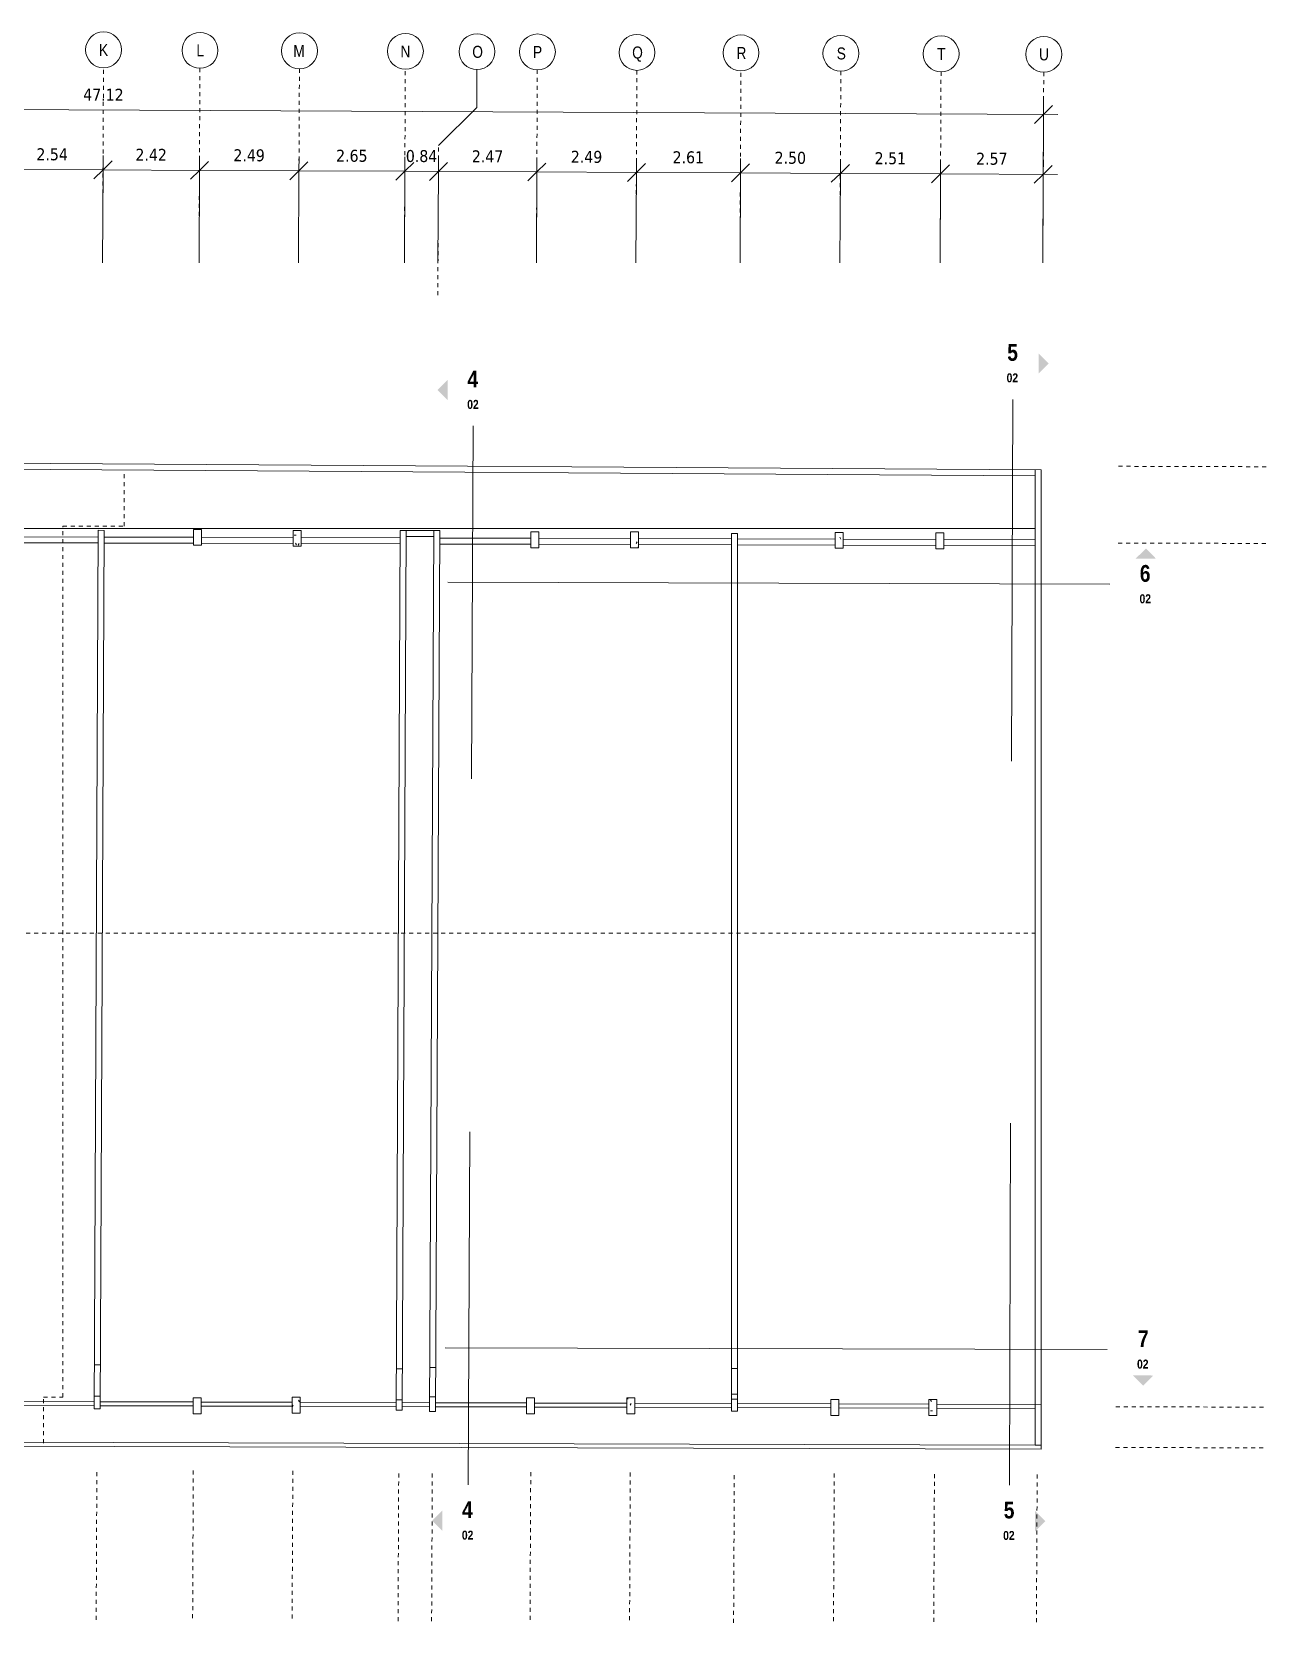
# Model space of a CAD drawing. Header units: metres. Extents: x -223 to 290, y -76 to 118.
# Drawn here: x -193.89 to -162.9, y 77.56 to 117.46 of the extents above; entities that cross this region are included whole.
import ezdxf

# ---------------------------------------------------------------- set-up
doc = ezdxf.new("R2010")
doc.units = ezdxf.units.M
doc.linetypes.add('Demolished', pattern=[0.0048, 0.0032, -0.0016])
doc.linetypes.add('Grid Line', pattern=[0.022225, 0.0127, -0.003175, 0.003175, -0.003175])
for name, color, linetype, lineweight in [('A-ANNO-DIMS', 7, 'Continuous', 9), ('A-ANNO-DIMS-150', 7, 'Continuous', 9), ('A-DETL-DEMO', 7, 'Demolished', 9), ('A-FLOR', 7, 'Continuous', 9), ('A-WALL', 7, 'Continuous', 9), ('G-ANNO-SYMB', 7, 'Continuous', 9), ('S-COLS', 7, 'Continuous', 9), ('S-GRID', 7, 'Continuous', 9), ('S-GRID-IDEN', 7, 'Continuous', 9)]:
    doc.layers.add(name, color=color, linetype=linetype, lineweight=lineweight)
doc.styles.add('Saira Condensed', font='SairaCondensed-Regular.ttf', dxfattribs={"height": 0.3})
doc.styles.add('Saira Condensed_B', font='', dxfattribs={"height": 0.225})
doc.styles.add('Saira Condensed_B_1', font='', dxfattribs={"height": 0.42})
doc.styles.add('Tahoma', font='tahoma.ttf', dxfattribs={"height": 0.3})
doc.styles.get('Saira Condensed_B').set_extended_font_data('Saira Condensed', bold=True)
doc.styles.get('Saira Condensed_B_1').set_extended_font_data('Saira Condensed', bold=True)
doc.dimstyles.new('R_Tahoma_2_0', dxfattribs={"dimscale": 0.3048, "dimtxt": 0.313206, "dimasz": 1.476378, "dimexe": 1.181102, "dimexo": 0.738189, "dimgap": 0.492126, "dimtad": 1, "dimrnd": 0.01, "dimzin": 0, "dimdsep": 46, "dimtxsty": 'Tahoma', "dimblk1": 'OBLIQUE', "dimblk2": 'OBLIQUE', "dimsah": 1, "dimcen": 0.09, "dimdle": 1.181102, "dimazin": 2, "dimtfac": 1, "dimtdec": 4, "dimtix": 1, "dimtmove": 0, "dimatfit": 3, "dimfxl": 1, "dimtvp": 1, "dimtolj": 1, "dimtzin": 0, "dimarcsym": 2})
pattern_1 = [(0, (0, 0), (1.219, 0.3048), [0.05029, -0.86411, 0.05029, -0.86411, -4.877]), (0, (0, 0), (1.219, 0.3048), [-1.829, 0.05029, -1.779, 0.05029, -0.86411, -2.134]), (0, (0, 0), (1.219, 0.3048), [-4.572, 0.05029, -0.55931, 0.05029, -1.474]), (120, (0.4572, 0.1524), (-0.87346454, 0.90328497), [0.05029, -0.86411, 0.05029, -0.86411, -4.877]), (120, (0.4572, 0.1524), (-0.87346454, 0.90328497), [-1.829, 0.05029, -1.779, 0.05029, -0.86411, -2.134]), (120, (0.4572, 0.1524), (-0.87346454, 0.90328497), [-4.572, 0.05029, -0.55931, 0.05029, -1.474]), (240, (0.6096, 0.762), (-0.34553546, -1.20808497), [0.05029, -0.86411, 0.05029, -0.86411, -4.877]), (240, (0.6096, 0.762), (-0.34553546, -1.20808497), [-1.829, 0.05029, -1.779, 0.05029, -0.86411, -2.134]), (240, (0.6096, 0.762), (-0.34553546, -1.20808497), [-4.572, 0.05029, -0.55931, 0.05029, -1.474])]

# ---------------------------------------------------------------- blocks, each defined once
blk = doc.blocks.new('Grid - 3mm-1144979-Nivel Top-Piscinas')
at = {"layer": 'S-GRID-IDEN', "color": 253, "true_color": 0xaaaaaa}
blk.add_circle((0, 0), 0.003, dxfattribs=at)
blk = doc.blocks.new('Section - Símbolo_Detalle_Plano-1146154-Nivel Top-Piscinas')
at = {"layer": 'G-ANNO-SYMB', "true_color": 0x808080}
blk.add_hatch(color=8, dxfattribs=at).paths.add_polyline_path([(-0.0043, 0.0043), (-0.0077, 0.0043), (-0.006, 0.006)])
blk = doc.blocks.new('DIMBLOCK10-Nivel Top-Piscinas')
at = {"layer": 'A-ANNO-DIMS-150'}
for p, q in [((-194.648, 114.016), (-194.647, 114.376)), ((-192.103, 114.004), (-192.102, 114.364)), ((-194.648, 114.016), (-194.659, 111.679)), ((-194.648, 114.016), (-192.103, 114.004)), ((-192.103, 114.004), (-192.114, 111.679))]:
    blk.add_line(p, q, dxfattribs=at)
at = {"layer": 'A-ANNO-DIMS-150', "lineweight": 35}
for p, q in [((-194.648, 114.016), (-194.422, 114.24)), ((-192.103, 114.004), (-191.877, 114.228)), ((-194.648, 114.016), (-194.874, 113.792)), ((-192.103, 114.004), (-192.329, 113.78))]:
    blk.add_line(p, q, dxfattribs=at)
at = {"layer": 'A-ANNO-DIMS-150', "color": 0, "insert": (-193.771, 114.547), "char_height": 0.3, "width": 0.95453, "attachment_point": 1, "rotation": 359.7305, "line_spacing_factor": 0.994306, "style": 'Tahoma'}
blk.add_mtext('2.54', dxfattribs=at)
blk = doc.blocks.new('_Oblique')
at = {"color": 0, "linetype": 'ByBlock', "lineweight": -2}
blk.add_line((-0.5, -0.5), (0.5, 0.5), dxfattribs=at)
blk = doc.blocks.new('DIMBLOCK11-Nivel Top-Piscinas')
at = {"layer": 'A-ANNO-DIMS-150'}
for p, q in [((-192.103, 114.004), (-192.102, 114.364)), ((-189.686, 113.993), (-189.685, 114.353)), ((-192.103, 114.004), (-192.114, 111.679)), ((-192.103, 114.004), (-189.686, 113.993)), ((-189.686, 113.993), (-189.697, 111.679))]:
    blk.add_line(p, q, dxfattribs=at)
at = {"layer": 'A-ANNO-DIMS-150', "lineweight": 35}
for p, q in [((-192.103, 114.004), (-191.877, 114.228)), ((-189.686, 113.993), (-189.46, 114.217)), ((-192.103, 114.004), (-192.329, 113.78)), ((-189.686, 113.993), (-189.913, 113.769))]:
    blk.add_line(p, q, dxfattribs=at)
at = {"layer": 'A-ANNO-DIMS-150', "color": 0, "insert": (-191.29, 114.535), "char_height": 0.3, "width": 0.95453, "attachment_point": 1, "rotation": 359.7305, "line_spacing_factor": 0.994306, "style": 'Tahoma'}
blk.add_mtext('2.42', dxfattribs=at)
blk = doc.blocks.new('DIMBLOCK12-Nivel Top-Piscinas')
at = {"layer": 'A-ANNO-DIMS-150'}
for p, q in [((-189.686, 113.993), (-189.685, 114.353)), ((-187.193, 113.981), (-187.191, 114.341)), ((-189.686, 113.993), (-189.697, 111.679)), ((-189.686, 113.993), (-187.193, 113.981)), ((-187.193, 113.981), (-187.204, 111.679))]:
    blk.add_line(p, q, dxfattribs=at)
at = {"layer": 'A-ANNO-DIMS-150', "lineweight": 35}
for p, q in [((-189.686, 113.993), (-189.46, 114.217)), ((-187.193, 113.981), (-186.967, 114.205)), ((-189.686, 113.993), (-189.913, 113.769)), ((-187.193, 113.981), (-187.419, 113.757))]:
    blk.add_line(p, q, dxfattribs=at)
at = {"layer": 'A-ANNO-DIMS-150', "color": 0, "insert": (-188.835, 114.523), "char_height": 0.3, "width": 0.95453, "attachment_point": 1, "rotation": 359.7305, "line_spacing_factor": 0.994306, "style": 'Tahoma'}
blk.add_mtext('2.49', dxfattribs=at)
blk = doc.blocks.new('DIMBLOCK13-Nivel Top-Piscinas')
at = {"layer": 'A-ANNO-DIMS-150'}
for p, q in [((-187.193, 113.981), (-187.191, 114.341)), ((-184.539, 113.969), (-184.538, 114.329)), ((-187.193, 113.981), (-187.204, 111.679)), ((-187.193, 113.981), (-184.539, 113.969)), ((-184.539, 113.969), (-184.55, 111.679))]:
    blk.add_line(p, q, dxfattribs=at)
at = {"layer": 'A-ANNO-DIMS-150', "lineweight": 35}
for p, q in [((-187.193, 113.981), (-186.967, 114.205)), ((-184.539, 113.969), (-184.313, 114.193)), ((-187.193, 113.981), (-187.419, 113.757)), ((-184.539, 113.969), (-184.765, 113.745))]:
    blk.add_line(p, q, dxfattribs=at)
at = {"layer": 'A-ANNO-DIMS-150', "color": 0, "insert": (-186.261, 114.511), "char_height": 0.3, "width": 0.95453, "attachment_point": 1, "rotation": 359.7305, "line_spacing_factor": 0.994306, "style": 'Tahoma'}
blk.add_mtext('2.65', dxfattribs=at)
blk = doc.blocks.new('DIMBLOCK14-Nivel Top-Piscinas')
at = {"layer": 'A-ANNO-DIMS-150'}
for p, q in [((-184.539, 113.969), (-184.538, 114.329)), ((-183.697, 113.965), (-183.695, 114.325)), ((-184.539, 113.969), (-184.55, 111.679)), ((-184.539, 113.969), (-183.697, 113.965)), ((-183.697, 113.965), (-183.708, 111.679))]:
    blk.add_line(p, q, dxfattribs=at)
at = {"layer": 'A-ANNO-DIMS-150', "lineweight": 35}
for p, q in [((-184.539, 113.969), (-184.313, 114.193)), ((-183.697, 113.965), (-183.471, 114.189)), ((-184.539, 113.969), (-184.765, 113.745)), ((-183.697, 113.965), (-183.923, 113.741))]:
    blk.add_line(p, q, dxfattribs=at)
at = {"layer": 'A-ANNO-DIMS-150', "color": 0, "insert": (-184.513, 114.503), "char_height": 0.3, "width": 0.95453, "attachment_point": 1, "rotation": 359.7305, "line_spacing_factor": 0.994306, "style": 'Tahoma'}
blk.add_mtext('0.84', dxfattribs=at)
blk = doc.blocks.new('DIMBLOCK15-Nivel Top-Piscinas')
at = {"layer": 'A-ANNO-DIMS-150'}
for p, q in [((-183.697, 113.965), (-183.695, 114.325)), ((-181.231, 113.953), (-181.229, 114.313)), ((-183.697, 113.965), (-183.708, 111.679)), ((-183.697, 113.965), (-181.231, 113.953)), ((-181.231, 113.953), (-181.242, 111.679))]:
    blk.add_line(p, q, dxfattribs=at)
at = {"layer": 'A-ANNO-DIMS-150', "lineweight": 35}
for p, q in [((-183.697, 113.965), (-183.471, 114.189)), ((-181.231, 113.953), (-181.005, 114.177)), ((-183.697, 113.965), (-183.923, 113.741)), ((-181.231, 113.953), (-181.457, 113.729))]:
    blk.add_line(p, q, dxfattribs=at)
at = {"layer": 'A-ANNO-DIMS-150', "color": 0, "insert": (-182.859, 114.495), "char_height": 0.3, "width": 0.95453, "attachment_point": 1, "rotation": 359.7305, "line_spacing_factor": 0.994306, "style": 'Tahoma'}
blk.add_mtext('2.47', dxfattribs=at)
blk = doc.blocks.new('DIMBLOCK16-Nivel Top-Piscinas')
at = {"layer": 'A-ANNO-DIMS-150'}
for p, q in [((-181.231, 113.953), (-181.229, 114.313)), ((-178.736, 113.941), (-178.734, 114.301)), ((-181.231, 113.953), (-181.242, 111.679)), ((-181.231, 113.953), (-178.736, 113.941)), ((-178.736, 113.941), (-178.747, 111.679))]:
    blk.add_line(p, q, dxfattribs=at)
at = {"layer": 'A-ANNO-DIMS-150', "lineweight": 35}
for p, q in [((-181.231, 113.953), (-181.005, 114.177)), ((-178.736, 113.941), (-178.51, 114.165)), ((-181.231, 113.953), (-181.457, 113.729)), ((-178.736, 113.941), (-178.962, 113.717))]:
    blk.add_line(p, q, dxfattribs=at)
at = {"layer": 'A-ANNO-DIMS-150', "color": 0, "insert": (-180.379, 114.484), "char_height": 0.3, "width": 0.95453, "attachment_point": 1, "rotation": 359.7305, "line_spacing_factor": 0.994306, "style": 'Tahoma'}
blk.add_mtext('2.49', dxfattribs=at)
blk = doc.blocks.new('DIMBLOCK17-Nivel Top-Piscinas')
at = {"layer": 'A-ANNO-DIMS-150'}
for p, q in [((-178.736, 113.941), (-178.734, 114.301)), ((-176.129, 113.929), (-176.127, 114.289)), ((-178.736, 113.941), (-178.747, 111.679)), ((-178.736, 113.941), (-176.129, 113.929)), ((-176.129, 113.929), (-176.139, 111.679))]:
    blk.add_line(p, q, dxfattribs=at)
at = {"layer": 'A-ANNO-DIMS-150', "lineweight": 35}
for p, q in [((-178.736, 113.941), (-178.51, 114.165)), ((-176.129, 113.929), (-175.903, 114.153)), ((-178.736, 113.941), (-178.962, 113.717)), ((-176.129, 113.929), (-176.355, 113.705))]:
    blk.add_line(p, q, dxfattribs=at)
at = {"layer": 'A-ANNO-DIMS-150', "color": 0, "insert": (-177.828, 114.472), "char_height": 0.3, "width": 0.95453, "attachment_point": 1, "rotation": 359.7305, "line_spacing_factor": 0.994306, "style": 'Tahoma'}
blk.add_mtext('2.61', dxfattribs=at)
blk = doc.blocks.new('DIMBLOCK18-Nivel Top-Piscinas')
at = {"layer": 'A-ANNO-DIMS-150'}
for p, q in [((-176.129, 113.929), (-176.127, 114.289)), ((-173.625, 113.917), (-173.624, 114.277)), ((-176.129, 113.929), (-176.139, 111.679)), ((-176.129, 113.929), (-173.625, 113.917)), ((-173.625, 113.917), (-173.636, 111.679))]:
    blk.add_line(p, q, dxfattribs=at)
at = {"layer": 'A-ANNO-DIMS-150', "lineweight": 35}
for p, q in [((-176.129, 113.929), (-175.903, 114.153)), ((-173.625, 113.917), (-173.399, 114.141)), ((-176.129, 113.929), (-176.355, 113.705)), ((-173.625, 113.917), (-173.851, 113.693))]:
    blk.add_line(p, q, dxfattribs=at)
at = {"layer": 'A-ANNO-DIMS-150', "color": 0, "insert": (-175.272, 114.46), "char_height": 0.3, "width": 0.95453, "attachment_point": 1, "rotation": 359.7305, "line_spacing_factor": 0.994306, "style": 'Tahoma'}
blk.add_mtext('2.50', dxfattribs=at)
blk = doc.blocks.new('DIMBLOCK19-Nivel Top-Piscinas')
at = {"layer": 'A-ANNO-DIMS-150'}
for p, q in [((-173.625, 113.917), (-173.624, 114.277)), ((-171.114, 113.906), (-171.112, 114.266)), ((-173.625, 113.917), (-173.636, 111.679)), ((-173.625, 113.917), (-171.114, 113.906)), ((-171.114, 113.906), (-171.124, 111.679))]:
    blk.add_line(p, q, dxfattribs=at)
at = {"layer": 'A-ANNO-DIMS-150', "lineweight": 35}
for p, q in [((-173.625, 113.917), (-173.399, 114.141)), ((-171.114, 113.906), (-170.888, 114.13)), ((-173.625, 113.917), (-173.851, 113.693)), ((-171.114, 113.906), (-171.34, 113.682))]:
    blk.add_line(p, q, dxfattribs=at)
at = {"layer": 'A-ANNO-DIMS-150', "color": 0, "insert": (-172.765, 114.448), "char_height": 0.3, "width": 0.95453, "attachment_point": 1, "rotation": 359.7305, "line_spacing_factor": 0.994306, "style": 'Tahoma'}
blk.add_mtext('2.51', dxfattribs=at)
blk = doc.blocks.new('DIMBLOCK20-Nivel Top-Piscinas')
at = {"layer": 'A-ANNO-DIMS-150'}
for p, q in [((-171.114, 113.906), (-171.112, 114.266)), ((-168.54, 113.893), (-168.538, 114.253)), ((-171.114, 113.906), (-171.124, 111.679)), ((-171.114, 113.906), (-168.18, 113.892)), ((-168.54, 113.893), (-168.55, 111.679))]:
    blk.add_line(p, q, dxfattribs=at)
at = {"layer": 'A-ANNO-DIMS-150', "lineweight": 35}
for p, q in [((-171.114, 113.906), (-170.888, 114.13)), ((-168.54, 113.893), (-168.314, 114.117)), ((-171.114, 113.906), (-171.34, 113.682)), ((-168.54, 113.893), (-168.766, 113.67))]:
    blk.add_line(p, q, dxfattribs=at)
at = {"layer": 'A-ANNO-DIMS-150', "color": 0, "insert": (-170.222, 114.436), "char_height": 0.3, "width": 0.95453, "attachment_point": 1, "rotation": 359.7305, "line_spacing_factor": 0.994306, "style": 'Tahoma'}
blk.add_mtext('2.57', dxfattribs=at)
blk = doc.blocks.new('DIMBLOCK24-Nivel Top-Piscinas')
at = {"layer": 'A-ANNO-DIMS-150'}
for p, q in [((-215.649, 115.615), (-215.647, 115.975)), ((-168.533, 115.393), (-168.531, 115.753)), ((-216.009, 115.617), (-168.173, 115.392)), ((-215.649, 115.615), (-215.66, 113.09)), ((-168.533, 115.393), (-168.55, 111.679))]:
    blk.add_line(p, q, dxfattribs=at)
at = {"layer": 'A-ANNO-DIMS-150', "lineweight": 35}
for p, q in [((-215.649, 115.615), (-215.422, 115.839)), ((-215.649, 115.615), (-215.875, 115.391)), ((-168.533, 115.393), (-168.759, 115.17)), ((-168.533, 115.393), (-168.307, 115.617))]:
    blk.add_line(p, q, dxfattribs=at)
at = {"layer": 'A-ANNO-DIMS-150', "color": 0, "insert": (-192.598, 116.041), "char_height": 0.3, "width": 1.223, "attachment_point": 1, "rotation": 359.7305, "line_spacing_factor": 0.994306, "style": 'Tahoma'}
blk.add_mtext('47.12', dxfattribs=at)

msp = doc.modelspace()

# ---------------------------------------------------------------- hatches: boundary and pattern name
at = {"layer": 'S-COLS'}
h = msp.add_hatch(dxfattribs=at)
h.set_pattern_fill('FP_2', color=256, style=0, pattern_type=2)
h.set_pattern_definition(pattern_1)
h.paths.add_polyline_path([(-187.14, 104.572), (-187.14, 104.972), (-187.34, 104.972), (-187.34, 104.572)])
h = msp.add_hatch(dxfattribs=at)
h.set_pattern_fill('FP_2', color=256, style=0, pattern_type=2)
h.set_pattern_definition(pattern_1)
h.paths.add_polyline_path([(-178.683, 104.534), (-178.683, 104.934), (-178.883, 104.934), (-178.883, 104.534)])
h = msp.add_hatch(dxfattribs=at)
h.set_pattern_fill('FP_3', color=256, style=0, pattern_type=2)
h.set_pattern_definition(pattern_1)
h.paths.add_polyline_path([(-173.556, 104.522), (-173.556, 104.922), (-173.756, 104.922), (-173.756, 104.522)])
h = msp.add_hatch(dxfattribs=at)
h.set_pattern_fill('FP_2', color=256, style=0, pattern_type=2)
h.set_pattern_definition(pattern_1)
h.paths.add_polyline_path([(-187.16, 82.848), (-187.16, 83.248), (-187.36, 83.248), (-187.36, 82.848)])
h = msp.add_hatch(dxfattribs=at)
h.set_pattern_fill('FP_3', color=256, style=0, pattern_type=2)
h.set_pattern_definition(pattern_1)
h.paths.add_polyline_path([(-178.779, 82.834), (-178.779, 83.234), (-178.979, 83.234), (-178.979, 82.834)])
h = msp.add_hatch(dxfattribs=at)
h.set_pattern_fill('FP_4', color=256, style=0, pattern_type=2)
h.set_pattern_definition(pattern_1)
h.paths.add_polyline_path([(-171.205, 82.795), (-171.205, 83.195), (-171.405, 83.195), (-171.405, 82.795)])

# ---------------------------------------------------------------- linework, layer by layer
at = {"layer": 'A-DETL-DEMO'}
for p, q in [((-191.57, 105.077), (-191.57, 106.44)), ((-193.108, 83.254), (-193.108, 105.077)), ((-193.108, 105.077), (-191.57, 105.077)), ((-215.629, 94.875), (-168.741, 94.875)), ((-193.591, 82.099), (-193.591, 83.254)), ((-193.591, 83.254), (-193.108, 83.254))]:
    msp.add_line(p, q, dxfattribs=at)
at = {"layer": 'A-FLOR'}
msp.add_line((-168.741, 105.018), (-205.443, 105.018), dxfattribs=at)
at = {"layer": 'A-WALL'}
for p, q in [((-168.741, 106.34), (-212.33, 106.622)), ((-212.275, 106.771), (-168.591, 106.489)), ((-168.741, 82.047), (-168.741, 106.49)), ((-168.591, 106.489), (-168.591, 81.947)), ((-192.324, 82.957), (-192.221, 104.973)), ((-192.221, 104.973), (-192.071, 104.972)), ((-192.071, 104.972), (-192.174, 82.957)), ((-184.76, 82.927), (-184.657, 104.967)), ((-184.657, 104.967), (-183.664, 104.964)), ((-184.507, 104.966), (-184.61, 82.926)), ((-183.918, 82.889), (-183.814, 104.964)), ((-183.664, 104.964), (-183.768, 82.888)), ((-194.596, 104.812), (-192.222, 104.805)), ((-192.222, 104.655), (-194.596, 104.662)), ((-192.072, 104.804), (-189.834, 104.797)), ((-189.834, 104.647), (-192.072, 104.654)), ((-189.634, 104.797), (-187.34, 104.79)), ((-187.34, 104.64), (-189.634, 104.647)), ((-187.14, 104.789), (-184.657, 104.782)), ((-184.658, 104.632), (-187.14, 104.639)), ((-183.815, 104.814), (-184.507, 104.816)), ((-181.378, 104.622), (-183.666, 104.629)), ((-183.665, 104.779), (-181.378, 104.772)), ((-181.178, 104.772), (-178.883, 104.765)), ((-178.883, 104.615), (-181.178, 104.622)), ((-178.683, 104.764), (-176.354, 104.757)), ((-176.354, 104.607), (-178.683, 104.614)), ((-176.354, 82.899), (-176.354, 104.892)), ((-176.354, 104.892), (-176.204, 104.892)), ((-176.204, 104.892), (-176.204, 82.899)), ((-176.204, 104.757), (-173.756, 104.75)), ((-173.756, 104.6), (-176.204, 104.607)), ((-173.556, 104.749), (-171.233, 104.742)), ((-171.233, 104.592), (-173.556, 104.599)), ((-171.033, 104.742), (-168.741, 104.735)), ((-168.741, 104.585), (-171.033, 104.592)), ((-192.319, 84.065), (-192.169, 84.064)), ((-184.755, 83.961), (-184.605, 83.96)), ((-183.913, 83.992), (-183.763, 83.991)), ((-176.354, 83.966), (-176.204, 83.966)), ((-194.749, 83.144), (-192.324, 83.137)), ((-192.324, 83.037), (-194.749, 83.044)), ((-192.323, 83.272), (-192.173, 83.272)), ((-192.174, 83.137), (-189.845, 83.13)), ((-189.845, 83.03), (-192.174, 83.037)), ((-189.645, 83.129), (-187.36, 83.122)), ((-187.36, 83.022), (-189.645, 83.029)), ((-187.16, 83.122), (-184.759, 83.115)), ((-184.76, 83.015), (-187.16, 83.022)), ((-184.759, 83.184), (-184.609, 83.183)), ((-183.918, 83.012), (-184.61, 83.014)), ((-184.609, 83.114), (-183.917, 83.112)), ((-183.916, 83.262), (-183.766, 83.261)), ((-181.491, 83.005), (-183.768, 83.012)), ((-183.767, 83.112), (-181.491, 83.105)), ((-181.291, 83.104), (-178.979, 83.097)), ((-178.979, 82.997), (-181.291, 83.004)), ((-178.779, 83.097), (-176.354, 83.09)), ((-176.354, 82.99), (-178.779, 82.997)), ((-176.354, 83.33), (-176.204, 83.33)), ((-176.354, 83.201), (-176.204, 83.201)), ((-176.204, 83.089), (-173.863, 83.082)), ((-173.663, 83.082), (-171.405, 83.075)), ((-171.205, 83.074), (-168.591, 83.067)), ((-192.174, 82.957), (-192.324, 82.957)), ((-184.76, 82.927), (-184.61, 82.926)), ((-183.918, 82.889), (-183.768, 82.888)), ((-176.354, 82.899), (-176.204, 82.899)), ((-173.863, 82.982), (-176.204, 82.989)), ((-171.405, 82.975), (-173.663, 82.982)), ((-168.741, 82.967), (-171.205, 82.974)), ((-168.591, 81.947), (-215.911, 82.087)), ((-215.711, 82.187), (-168.741, 82.047)), ((-168.591, 82.049), (-168.741, 82.049))]:
    msp.add_line(p, q, dxfattribs=at)
at = {"layer": 'G-ANNO-SYMB', "lineweight": 18}
for p, q in [((-169.332, 99.185), (-169.305, 108.254)), ((-182.866, 98.743), (-182.824, 107.587)), ((-183.462, 103.67), (-166.871, 103.62)), ((-182.949, 81.054), (-182.907, 89.898)), ((-169.386, 81.046), (-169.359, 90.115)), ((-183.526, 84.491), (-166.935, 84.442))]:
    msp.add_line(p, q, dxfattribs=at)
at = {"layer": 'S-COLS'}
for p, q in [((-189.834, 104.997), (-189.634, 104.997)), ((-189.834, 104.597), (-189.834, 104.997)), ((-189.634, 104.997), (-189.634, 104.597)), ((-187.34, 104.972), (-187.14, 104.972)), ((-187.34, 104.572), (-187.34, 104.972)), ((-187.14, 104.972), (-187.14, 104.572)), ((-189.634, 104.597), (-189.834, 104.597)), ((-187.14, 104.572), (-187.34, 104.572)), ((-181.378, 104.934), (-181.178, 104.934)), ((-181.378, 104.534), (-181.378, 104.934)), ((-181.178, 104.934), (-181.178, 104.534)), ((-178.883, 104.934), (-178.683, 104.934)), ((-178.883, 104.534), (-178.883, 104.934)), ((-178.683, 104.934), (-178.683, 104.534)), ((-173.756, 104.922), (-173.556, 104.922)), ((-173.756, 104.522), (-173.756, 104.922)), ((-173.556, 104.922), (-173.556, 104.522)), ((-171.233, 104.906), (-171.033, 104.906)), ((-171.233, 104.506), (-171.233, 104.906)), ((-171.033, 104.906), (-171.033, 104.506)), ((-181.178, 104.534), (-181.378, 104.534)), ((-178.683, 104.534), (-178.883, 104.534)), ((-173.556, 104.522), (-173.756, 104.522)), ((-171.033, 104.506), (-171.233, 104.506)), ((-189.845, 83.231), (-189.645, 83.231)), ((-189.845, 82.831), (-189.845, 83.231)), ((-189.645, 83.231), (-189.645, 82.831)), ((-187.36, 83.248), (-187.16, 83.248)), ((-187.36, 82.848), (-187.36, 83.248)), ((-187.16, 83.248), (-187.16, 82.848)), ((-181.491, 83.234), (-181.291, 83.234)), ((-181.491, 82.834), (-181.491, 83.234)), ((-181.291, 83.234), (-181.291, 82.834)), ((-178.979, 83.234), (-178.779, 83.234)), ((-178.979, 82.834), (-178.979, 83.234)), ((-178.779, 83.234), (-178.779, 82.834)), ((-173.863, 83.195), (-173.663, 83.195)), ((-173.863, 82.795), (-173.863, 83.195)), ((-173.663, 83.195), (-173.663, 82.795)), ((-171.405, 83.195), (-171.205, 83.195)), ((-171.405, 82.795), (-171.405, 83.195)), ((-171.205, 83.195), (-171.205, 82.795)), ((-189.645, 82.831), (-189.845, 82.831)), ((-187.16, 82.848), (-187.36, 82.848)), ((-181.291, 82.834), (-181.491, 82.834)), ((-178.779, 82.834), (-178.979, 82.834)), ((-173.663, 82.795), (-173.863, 82.795)), ((-171.205, 82.795), (-171.405, 82.795))]:
    msp.add_line(p, q, dxfattribs=at)
at = {"layer": 'S-GRID', "color": 254, "linetype": 'Grid Line', "true_color": 0xd4d4d4}
for p, q in [((-192.109, 112.812), (-192.091, 116.562)), ((-189.674, 116.55), (-189.692, 112.8)), ((-187.181, 116.538), (-187.198, 112.789)), ((-184.545, 112.776), (-184.527, 116.526)), ((-181.219, 116.51), (-181.237, 112.76)), ((-178.724, 116.499), (-178.742, 112.749)), ((-176.135, 112.736), (-176.117, 116.486)), ((-173.613, 116.475), (-173.631, 112.725)), ((-171.102, 116.463), (-171.119, 112.713)), ((-168.528, 116.451), (-168.545, 112.701)), ((-183.712, 110.867), (-183.694, 114.617)), ((-166.654, 106.577), (-162.904, 106.566)), ((-166.66, 104.654), (-162.91, 104.643)), ((-166.724, 83.011), (-162.974, 83)), ((-166.727, 81.991), (-162.977, 81.98)), ((-192.274, 77.674), (-192.257, 81.424)), ((-189.84, 81.412), (-189.857, 77.662)), ((-187.346, 81.401), (-187.364, 77.651)), ((-184.71, 77.638), (-184.692, 81.388)), ((-183.868, 77.634), (-183.85, 81.384)), ((-181.384, 81.372), (-181.402, 77.623)), ((-178.889, 81.361), (-178.907, 77.611)), ((-176.3, 77.599), (-176.282, 81.348)), ((-173.779, 81.337), (-173.796, 77.587)), ((-171.267, 81.325), (-171.285, 77.575)), ((-168.693, 81.313), (-168.711, 77.563))]:
    msp.add_line(p, q, dxfattribs=at)
at = {"layer": 'S-GRID', "color": 254, "true_color": 0xd4d4d4}
for p, q in [((-182.737, 115.565), (-182.732, 116.518)), ((-183.694, 114.617), (-182.737, 115.565))]:
    msp.add_line(p, q, dxfattribs=at)

# ---------------------------------------------------------------- block references
at = {"layer": 'G-ANNO-SYMB', "color": 8, "lineweight": 18, "true_color": 0x808080, "xscale": 149.9999999999999, "yscale": 149.9999999999999, "zscale": 149.9999999999999}
for p, rotation in [((-169.305, 108.254), 269.8298910578904), ((-166.935, 84.442), 179.8298910578904), ((-182.949, 81.054), 89.73050173144448)]:
    msp.add_blockref('Section - Símbolo_Detalle_Plano-1146154-Nivel Top-Piscinas', p, dxfattribs=dict(at, rotation=rotation))
at = {"layer": 'G-ANNO-SYMB', "color": 8, "lineweight": 18, "true_color": 0x808080, "extrusion": (0, 0, -1), "xscale": 149.9999999999999, "yscale": 149.9999999999999, "zscale": 149.9999999999999}
for p, rotation in [((182.824, 107.587), 270.2694982685557), ((166.871, 103.62), 0.1701089421095821), ((169.386, 81.046), 90.17010894210947)]:
    msp.add_blockref('Section - Símbolo_Detalle_Plano-1146154-Nivel Top-Piscinas', p, dxfattribs=dict(at, rotation=rotation))
at = {"layer": 'S-GRID-IDEN', "color": 253, "true_color": 0xaaaaaa, "xscale": 149.9999999999999, "yscale": 149.9999999999999, "zscale": 149.9999999999999}
for p, rotation in [((-192.089, 117.012), 359.7305017314429), ((-189.672, 117), 179.7305017314456), ((-187.179, 116.988), 179.7305017314456), ((-184.525, 116.976), 359.7305017314429), ((-182.73, 116.968), 359.7305017314429), ((-181.217, 116.96), 179.7305017314456), ((-178.722, 116.949), 179.7305017314456), ((-176.115, 116.936), 359.7305017314429), ((-173.611, 116.925), 179.7305017314456), ((-171.1, 116.913), 179.7305017314456), ((-168.526, 116.901), 179.7305017314456)]:
    msp.add_blockref('Grid - 3mm-1144979-Nivel Top-Piscinas', p, dxfattribs=dict(at, rotation=rotation))

# ---------------------------------------------------------------- texts
at = {"layer": 'G-ANNO-SYMB', "char_height": 0.42, "attachment_point": 1, "style": 'Saira Condensed_B_1'}
for s, insert, width in [('\\fSaira Condensed|b1|i0|c0|p2|;5', (-169.443, 109.64), 0.33671), ('\\fSaira Condensed|b1|i0|c0|p2|;4', (-182.97, 108.972), 0.36076), ('\\fSaira Condensed|b1|i0|c0|p2|;6', (-166.121, 104.103), 0.36076), ('\\fSaira Condensed|b1|i0|c0|p2|;7', (-166.166, 84.924), 0.31266), ('\\fSaira Condensed|b1|i0|c0|p2|;4', (-183.103, 80.639), 0.36076), ('\\fSaira Condensed|b1|i0|c0|p2|;5', (-169.53, 80.631), 0.33671)]:
    msp.add_mtext(s, dxfattribs=dict(at, insert=insert, width=width))
at = {"layer": 'G-ANNO-SYMB', "color": 8, "true_color": 0x808080, "char_height": 0.225, "width": 0.37278, "attachment_point": 1, "style": 'Saira Condensed_B', "bg_fill": 3, "box_fill_scale": 1.25, "bg_fill_color": 256, "bg_fill_true_color": 13158600, "bg_fill_transparency": 0}
for insert in [(-169.458, 108.907), (-182.975, 108.24), (-166.127, 103.37), (-183.109, 79.906), (-169.545, 79.898)]:
    msp.add_mtext('02', dxfattribs=dict(at, insert=insert))
at = {"layer": 'S-GRID-IDEN', "color": 253, "true_color": 0xaaaaaa, "char_height": 0.3, "attachment_point": 1, "style": 'Saira Condensed'}
for s, insert, width in [('K', (-192.203, 117.157), 0.26456), ('L', (-189.762, 117.148), 0.20443), ('M', (-187.333, 117.136), 0.36076), ('N', (-184.648, 117.121), 0.28861), ('O', (-182.849, 117.113), 0.27658), ('P', (-181.327, 117.108), 0.25253), ('Q', (-178.842, 117.096), 0.27658), ('R', (-176.228, 117.082), 0.26456), ('S', (-173.716, 117.072), 0.24051), ('T', (-171.199, 117.061), 0.22848), ('U', (-168.645, 117.049), 0.27658)]:
    msp.add_mtext(s, dxfattribs=dict(at, insert=insert, width=width))

# ---------------------------------------------------------------- dimensions: what is measured, and where the dimension line sits
at = {"layer": 'A-ANNO-DIMS'}
for base, p1, p2, override, picture, middle in [((-168.533, 115.393), (-215.661, 112.865), (-168.551, 111.454), {"dimpost": '<>', "dimfxl": 47.131212}, 'DIMBLOCK24-Nivel Top-Piscinas', (-192.089, 115.807)), ((-192.103, 114.004), (-194.66, 111.454), (-192.115, 111.454), {"dimpost": '<>', "dimfxl": 2.544936}, 'DIMBLOCK10-Nivel Top-Piscinas', (-193.374, 114.317)), ((-189.686, 113.993), (-192.115, 111.454), (-189.698, 111.454), {"dimpost": '<>', "dimfxl": 2.416919}, 'DIMBLOCK11-Nivel Top-Piscinas', (-190.893, 114.302)), ((-187.193, 113.981), (-189.698, 111.454), (-187.205, 111.454), {"dimpost": '<>', "dimfxl": 2.493828}, 'DIMBLOCK12-Nivel Top-Piscinas', (-188.438, 114.293)), ((-184.539, 113.969), (-187.205, 111.454), (-184.551, 111.454), {"dimpost": '<>', "dimfxl": 2.653537}, 'DIMBLOCK13-Nivel Top-Piscinas', (-185.865, 114.281)), ((-183.697, 113.965), (-184.551, 111.454), (-183.709, 111.454), {"dimpost": '<>', "dimfxl": 0.842209}, 'DIMBLOCK14-Nivel Top-Piscinas', (-184.117, 114.274)), ((-181.231, 113.953), (-183.709, 111.454), (-181.243, 111.454), {"dimpost": '<>', "dimfxl": 2.466119}, 'DIMBLOCK15-Nivel Top-Piscinas', (-182.463, 114.262)), ((-178.736, 113.941), (-181.243, 111.454), (-178.748, 111.454), {"dimpost": '<>', "dimfxl": 2.494828}, 'DIMBLOCK16-Nivel Top-Piscinas', (-179.982, 114.253)), ((-176.129, 113.929), (-178.748, 111.454), (-176.141, 111.454), {"dimpost": '<>', "dimfxl": 2.607337}, 'DIMBLOCK17-Nivel Top-Piscinas', (-177.431, 114.242)), ((-173.625, 113.917), (-176.141, 111.454), (-173.637, 111.454), {"dimpost": '<>', "dimfxl": 2.50352}, 'DIMBLOCK18-Nivel Top-Piscinas', (-174.876, 114.23)), ((-171.114, 113.906), (-173.637, 111.454), (-171.125, 111.454), {"dimpost": '<>', "dimfxl": 2.511828}, 'DIMBLOCK19-Nivel Top-Piscinas', (-172.368, 114.218)), ((-168.54, 113.893), (-171.125, 111.454), (-168.551, 111.454), {"dimpost": '<>', "dimfxl": 2.573828}, 'DIMBLOCK20-Nivel Top-Piscinas', (-169.825, 114.206))]:
    dim = msp.add_linear_dim(base=base, p1=p1, p2=p2, angle=359.7305, dimstyle='R_Tahoma_2_0', override=override, dxfattribs=at)
    dim.commit()
    dim.dimension.update_dxf_attribs({"geometry": picture, "text_midpoint": middle})

# ---------------------------------------------------------------- next in the draw order: texts
at = {"layer": 'G-ANNO-SYMB', "color": 8, "true_color": 0x808080, "insert": (-166.19, 84.192), "char_height": 0.225, "width": 0.37278, "attachment_point": 1, "style": 'Saira Condensed_B', "bg_fill": 3, "box_fill_scale": 1.25, "bg_fill_color": 256, "bg_fill_true_color": 13158600, "bg_fill_transparency": 0}
msp.add_mtext('02', dxfattribs=at)

doc.saveas('drawing.dxf')
